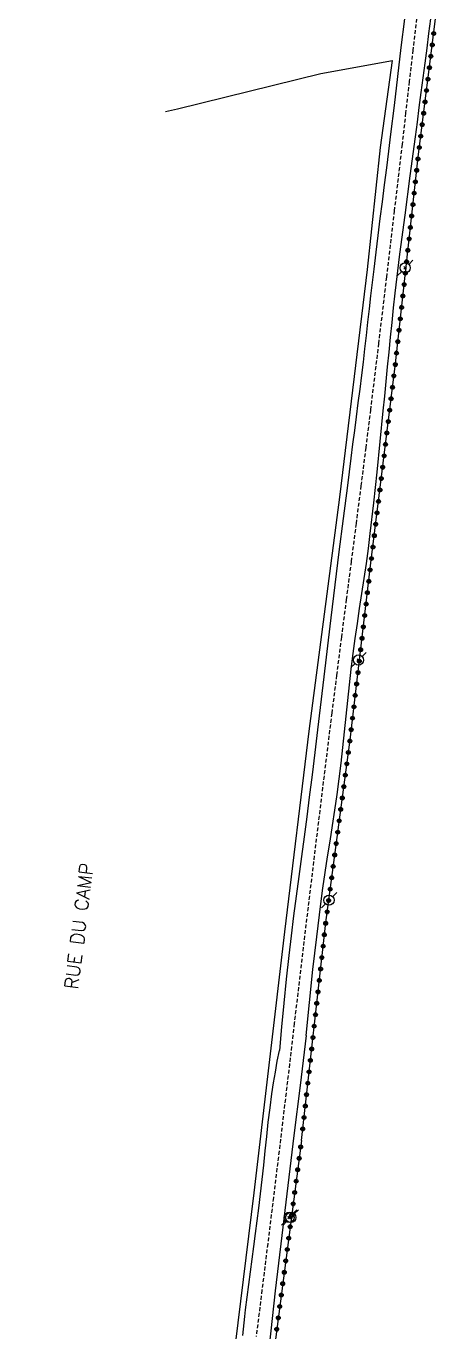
# Model space of a CAD drawing. Header units: millimetres. Extents: x 173000 to 174000, y 134000 to 135000.
# Drawn here: x 173076.8 to 173130.2, y 134499.6 to 134670 of the extents above; entities that cross this region are included whole.
import ezdxf

# ---------------------------------------------------------------- set-up
doc = ezdxf.new("R2010")
doc.units = ezdxf.units.MM
doc.linetypes.add('DASHED', pattern=[0.75, 0.5, -0.25])
doc.layers.get('0').update_dxf_attribs({"linetype": 'CONTINUOUS'})
for name, color, linetype in [('W0001', 6, 'DASHED'), ('W0008', 7, 'CONTINUOUS'), ('W0323', 7, 'CONTINUOUS'), ('W0330', 7, 'CONTINUOUS'), ('W0473', 7, 'CONTINUOUS'), ('W0989', 7, 'CONTINUOUS')]:
    doc.layers.add(name, color=color, linetype=linetype)
doc.styles.get("Standard").update_dxf_attribs({"font": 'romans.shx', "width": 0.85})

# ---------------------------------------------------------------- blocks, each defined once
blk = doc.blocks.new('T473')
for p, q in [((-0.166667, 0.166667), (0.166667, -0.166667)), ((-0.166667, -0.166667), (0.166667, 0.166667)), ((0.500001, 0.500001), (1.000002, 1.000002)), ((-1.000002, -1.000002), (-0.500001, -0.500001))]:
    blk.add_line(p, q)
blk.add_ellipse((0, 0), major_axis=(0.471405, 0.471405), ratio=1, start_param=5.4977871438, end_param=11.780972451)
blk = doc.blocks.new('t323o')
at = {"color": 0, "linetype": 'Continuous'}
for radius in [0.25, 0.15]:
    blk.add_circle((0, 0), radius, dxfattribs=at)

msp = doc.modelspace()

# ---------------------------------------------------------------- linework, layer by layer
at = {"layer": 'W0001'}
msp.add_lwpolyline([(173127.71, 134671), (173127.24, 134666.9), (173126.77, 134662.8), (173126.3, 134658.7), (173125.83, 134654.6), (173124.81, 134645.94), (173123.79, 134637.27), (173122.76, 134628.61), (173121.71, 134619.95), (173121.09, 134615), (173120.46, 134610.05), (173119.83, 134605.1), (173119.19, 134600.16), (173118.55, 134595.21), (173117.91, 134590.26), (173117.28, 134585.31), (173116.66, 134580.36), (173115.46, 134570.67), (173114.28, 134560.98), (173113.11, 134551.29), (173111.96, 134541.59), (173111.76, 134539.88), (173111.58, 134538.34), (173111.14, 134534.55), (173110.69, 134530.76), (173110.24, 134526.98), (173109.78, 134523.19), (173109.05, 134517.14), (173108.3, 134511.1), (173107.55, 134505.05), (173106.8, 134499.01)], dxfattribs=at)
at = {"layer": 'W0008'}
for points in [[(173126.13, 134671), (173125.68, 134667.23), (173125.24, 134663.46), (173124.79, 134659.69), (173124.33, 134655.92), (173124.06, 134653.72), (173123.78, 134651.52), (173123.51, 134649.32), (173123.23, 134647.12), (173122.95, 134644.92), (173122.67, 134642.72), (173122.4, 134640.52), (173122.13, 134638.32), (173121.93, 134636.59), (173121.73, 134634.85), (173121.53, 134633.12), (173121.33, 134631.39), (173121.14, 134629.65), (173120.94, 134627.92), (173120.74, 134626.19), (173120.53, 134624.46), (173120.31, 134622.66), (173120.08, 134620.86), (173119.85, 134619.06), (173119.62, 134617.26), (173119.38, 134615.46), (173119.15, 134613.66), (173118.92, 134611.87), (173118.69, 134610.07), (173118.14, 134605.75), (173117.6, 134601.43), (173117.07, 134597.12), (173116.54, 134592.8), (173116.18, 134589.87), (173115.83, 134586.95), (173115.48, 134584.02), (173115.14, 134581.1), (173114.79, 134578.17), (173114.44, 134575.24), (173114.09, 134572.32), (173113.72, 134569.4), (173113.39, 134566.81), (173113.05, 134564.23), (173112.71, 134561.64), (173112.36, 134559.06), (173112.01, 134556.48), (173111.68, 134553.89), (173111.35, 134551.31), (173111.05, 134548.72), (173110.71, 134545.63), (173110.39, 134542.53), (173110.09, 134539.44), (173109.82, 134536.34)], [(173113.34, 134538.3), (173113.75, 134542.6), (173114.21, 134546.89), (173114.7, 134551.18), (173115.23, 134555.46), (173115.51, 134557.51), (173115.8, 134559.56), (173116.11, 134561.6), (173116.43, 134563.64), (173116.75, 134565.68), (173117.06, 134567.72), (173117.36, 134569.76), (173117.63, 134571.81), (173117.89, 134573.85), (173118.12, 134575.89), (173118.34, 134577.93), (173118.55, 134579.98), (173118.76, 134582.02), (173118.98, 134584.07), (173119.21, 134586.11), (173119.46, 134588.15), (173119.72, 134590.11), (173120, 134592.06), (173120.29, 134594.02), (173120.58, 134595.97), (173120.88, 134597.93), (173121.17, 134599.89), (173121.44, 134601.84), (173121.69, 134603.8), (173122.16, 134607.8), (173122.57, 134611.8), (173122.97, 134615.81), (173123.37, 134619.81), (173123.57, 134621.73), (173123.76, 134623.65), (173123.94, 134625.57), (173124.13, 134627.5), (173124.32, 134629.42), (173124.52, 134631.34), (173124.72, 134633.26), (173124.94, 134635.18), (173125.56, 134640.28), (173126.22, 134645.38), (173126.9, 134650.48), (173127.58, 134655.57), (173127.83, 134657.5), (173128.08, 134659.43), (173128.33, 134661.36), (173128.59, 134663.29), (173128.84, 134665.21), (173129.09, 134667.14), (173129.34, 134669.07), (173129.59, 134671)], [(173113.34, 134538.3), (173112.52, 134531.77), (173111.72, 134525.24), (173110.92, 134518.71), (173110.14, 134512.17), (173109.71, 134508.57), (173109.29, 134504.96), (173108.88, 134501.35), (173108.47, 134497.74)], [(173105.07, 134499.12), (173105.15, 134499.96), (173105.23, 134500.8), (173105.31, 134501.63), (173105.41, 134502.47), (173105.61, 134504.14), (173105.82, 134505.8), (173106.04, 134507.46), (173106.27, 134509.11), (173106.5, 134510.77), (173106.72, 134512.43), (173106.94, 134514.09), (173107.15, 134515.75), (173107.37, 134517.62), (173107.58, 134519.49), (173107.78, 134521.36), (173107.97, 134523.23), (173108.17, 134525.09), (173108.38, 134526.96), (173108.61, 134528.83), (173108.86, 134530.69), (173109.07, 134532.11), (173109.3, 134533.52), (173109.55, 134534.93), (173109.82, 134536.34)]]:
    msp.add_lwpolyline(points, dxfattribs=at)
at = {"layer": 'W0323'}
for points in [[(173112.71, 134524.6), (173115.87, 134553.03), (173119.04, 134576.9), (173121.77, 134599.98), (173124.96, 134626), (173127.97, 134653.31), (173130.21, 134671)], [(173112.71, 134524.6), (173107.74, 134486.65), (173102.51, 134443.4), (173097.53, 134405.12), (173096.62, 134392.04), (173102.05, 134377.19)]]:
    msp.add_lwpolyline(points, dxfattribs=at)
at = {"layer": 'W0330'}
for points in [[(173076.78, 134357.49), (173081.68, 134367.59), (173085.11, 134377.65), (173088.42, 134389.78), (173092.3, 134408.68), (173094.64, 134423.51), (173097.4, 134443.98), (173101.11, 134473.36), (173104.11, 134497.94), (173106.55, 134517.76), (173110.55, 134551.83), (173113.69, 134578.02), (173117.73, 134608.54), (173121.32, 134638.27), (173123, 134654.18), (173124.58, 134665.54)], [(173094.96, 134658.88), (173096.52, 134659.25), (173115.25, 134663.87), (173124.58, 134665.54)]]:
    msp.add_lwpolyline(points, dxfattribs=at)

# ---------------------------------------------------------------- block references
at = {"layer": 'W0323'}
for p, rotation in [((173129.96, 134669.07), 82.79149693738472), ((173129.77, 134667.58), 82.79149693738472), ((173129.59, 134666.1), 82.79149693738472), ((173129.21, 134663.12), 82.79149693738472), ((173129.4, 134664.61), 82.79149693738472), ((173129.02, 134661.63), 82.79149693738472), ((173128.83, 134660.14), 82.79149693738472), ((173128.65, 134658.66), 82.79149693738472), ((173128.46, 134657.17), 82.79149693738472), ((173128.27, 134655.68), 82.79149693738472), ((173128.08, 134654.19), 82.79149693738472), ((173127.74, 134651.21), 83.71600540692928), ((173127.9, 134652.7), 83.71600540692928), ((173127.57, 134649.72), 83.71600540692928), ((173127.41, 134648.23), 83.71600540692928), ((173127.25, 134646.74), 83.71600540692928), ((173127.08, 134645.25), 83.71600540692928), ((173126.92, 134643.76), 83.71600540692928), ((173126.75, 134642.26), 83.71600540692928), ((173126.42, 134639.28), 83.71600540692928), ((173126.59, 134640.77), 83.71600540692928), ((173126.26, 134637.79), 83.71600540692928), ((173126.1, 134636.3), 83.71600540692928), ((173125.93, 134634.81), 83.71600540692928), ((173125.77, 134633.32), 83.71600540692928), ((173125.6, 134631.83), 83.71600540692928), ((173125.44, 134630.34), 83.71600540692928), ((173125.11, 134627.36), 83.71600540692928), ((173125.28, 134628.85), 83.71600540692928), ((173124.95, 134625.86), 83.01243404870858), ((173124.76, 134624.38), 83.01243404870858), ((173124.58, 134622.89), 83.01243404870858), ((173124.4, 134621.4), 83.01243404870858), ((173124.22, 134619.91), 83.01243404870858), ((173124.03, 134618.42), 83.01243404870858), ((173123.67, 134615.44), 83.01243404870858), ((173123.85, 134616.93), 83.01243404870858), ((173123.49, 134613.95), 83.01243404870858), ((173123.3, 134612.46), 83.01243404870858), ((173123.12, 134610.98), 83.01243404870858), ((173122.94, 134609.49), 83.01243404870858), ((173122.76, 134608), 83.01243404870858), ((173122.57, 134606.51), 83.01243404870858), ((173122.21, 134603.53), 83.01243404870858), ((173122.39, 134605.02), 83.01243404870858), ((173122.03, 134602.04), 83.01243404870858), ((173121.84, 134600.55), 83.01243404870858), ((173121.66, 134599.06), 83.24523425771103), ((173121.49, 134597.57), 83.24523425771103), ((173121.31, 134596.09), 83.24523425771103), ((173121.14, 134594.6), 83.24523425771103), ((173120.78, 134591.62), 83.24523425771103), ((173120.96, 134593.11), 83.24523425771103), ((173120.61, 134590.13), 83.24523425771103), ((173120.43, 134588.64), 83.24523425771103), ((173120.25, 134587.15), 83.24523425771103), ((173120.08, 134585.66), 83.24523425771103), ((173119.9, 134584.17), 83.24523425771103), ((173119.72, 134582.68), 83.24523425771103), ((173119.37, 134579.7), 83.24523425771103), ((173119.55, 134581.19), 83.24523425771103), ((173119.19, 134578.21), 83.24523425771103), ((173119.02, 134576.72), 82.43994926115107), ((173118.82, 134575.23), 82.43994926115107), ((173118.62, 134573.75), 82.43994926115107), ((173118.42, 134572.26), 82.43994926115107), ((173118.23, 134570.77), 82.43994926115107), ((173117.83, 134567.8), 82.43994926115107), ((173118.03, 134569.29), 82.43994926115107), ((173117.63, 134566.31), 82.43994926115107), ((173117.44, 134564.83), 82.43994926115107), ((173117.24, 134563.34), 82.43994926115107), ((173117.04, 134561.85), 82.43994926115107), ((173116.84, 134560.36), 82.43994926115107), ((173116.45, 134557.39), 82.43994926115107), ((173116.65, 134558.88), 82.43994926115107), ((173116.25, 134555.9), 82.43994926115107), ((173116.06, 134554.42), 82.43994926115107), ((173115.86, 134552.93), 83.65051661618529), ((173115.69, 134551.44), 83.65051661618529), ((173115.53, 134549.95), 83.65051661618529), ((173115.36, 134548.46), 83.65051661618529), ((173115.03, 134545.48), 83.65051661618529), ((173115.2, 134546.97), 83.65051661618529), ((173114.86, 134543.98), 83.65051661618529), ((173114.7, 134542.49), 83.65051661618529), ((173114.53, 134541), 83.65051661618529), ((173114.37, 134539.51), 83.65051661618529), ((173114.2, 134538.02), 83.65051661618529), ((173114.04, 134536.53), 83.65051661618529), ((173113.7, 134533.55), 83.65051661618529), ((173113.87, 134535.04), 83.65051661618529), ((173113.54, 134532.06), 83.65051661618529), ((173113.37, 134530.57), 83.65051661618529), ((173113.21, 134529.08), 83.65051661618529), ((173113.04, 134527.59), 83.65051661618529), ((173112.87, 134526.09), 83.65051661618529), ((173112.6, 134523.74), 262.5506528169696), ((173112.4, 134522.26), 262.5506528169696), ((173112.21, 134520.77), 262.5506528169696), ((173112.01, 134519.28), 262.5506528169696), ((173111.82, 134517.79), 262.5506528169696), ((173111.43, 134514.82), 262.5506528169696), ((173111.62, 134516.31), 262.5506528169696), ((173111.23, 134513.33), 262.5506528169696), ((173111.04, 134511.84), 262.5506528169696), ((173110.85, 134510.36), 262.5506528169696), ((173110.65, 134508.87), 262.5506528169696), ((173110.46, 134507.38), 262.5506528169696), ((173110.26, 134505.9), 262.5506528169696), ((173109.87, 134502.92), 262.5506528169696), ((173110.07, 134504.41), 262.5506528169696), ((173109.68, 134501.43), 262.5506528169696), ((173109.48, 134499.95), 262.5506528169696)]:
    msp.add_blockref('t323o', p, dxfattribs=dict(at, rotation=rotation))
at = {"layer": 'W0473'}
for p in [(173126.24, 134638.48), (173120.15, 134587.3), (173116.3, 134555.95), (173111.1, 134514.55), (173111.31, 134514.54)]:
    msp.add_blockref('T473', p, dxfattribs=at)

# ---------------------------------------------------------------- texts
at = {"layer": 'W0989'}
msp.add_text('RUE DU CAMP', height=1.75, rotation=82.8972, dxfattribs=at).set_placement((173083.53, 134544.26))

doc.saveas('drawing.dxf')
